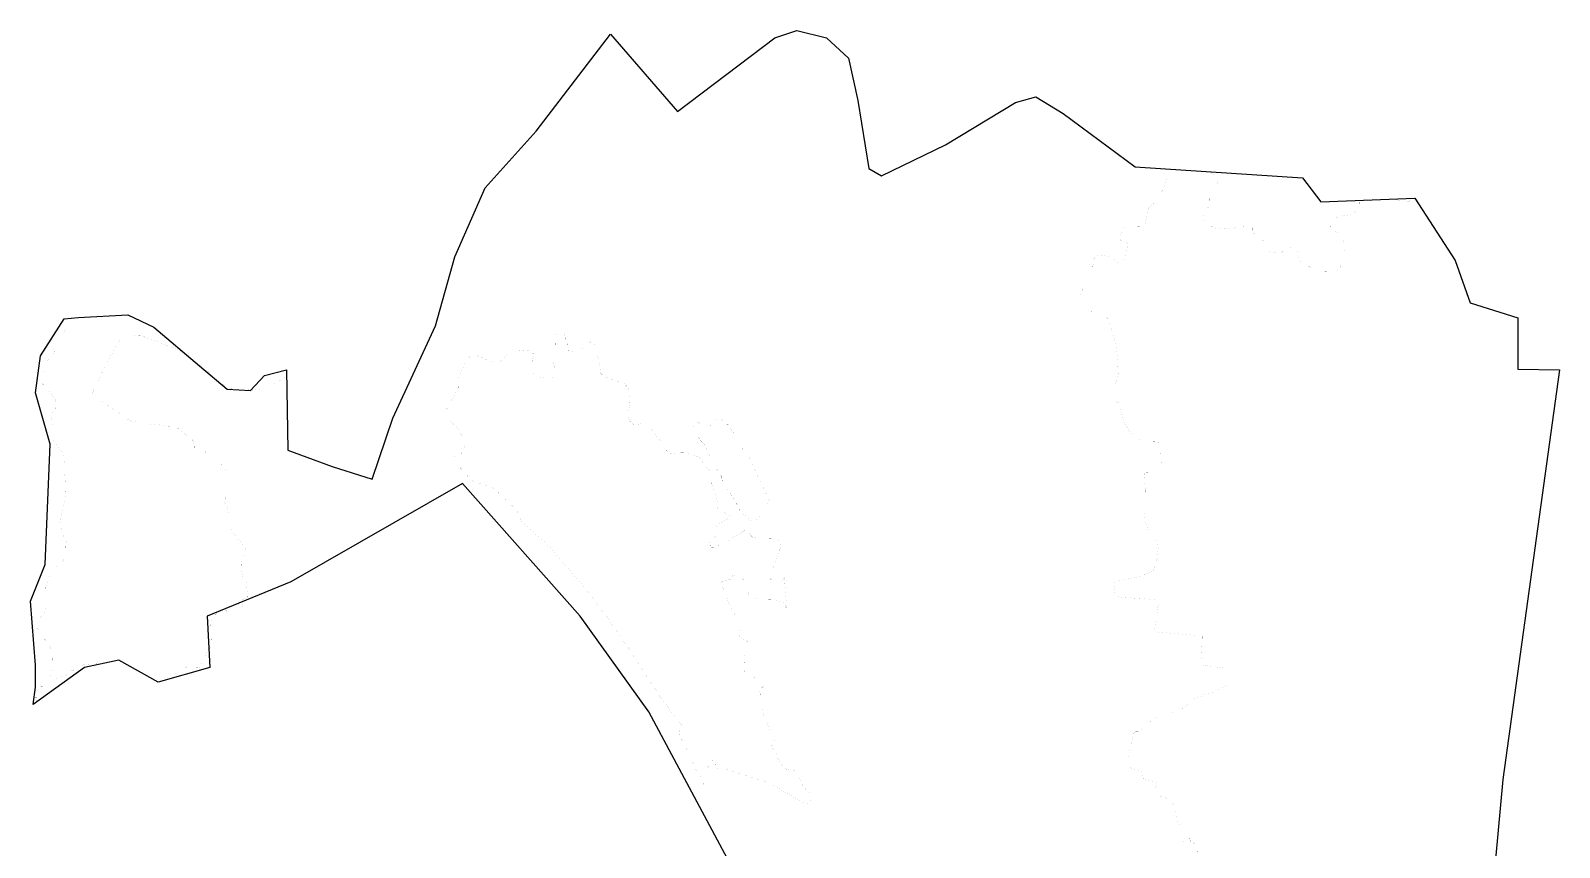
# Model space of a CAD drawing. Header units: metres. Extents: x 267283 to 273870, y 2111090 to 2119548.
# Drawn here: x 267283 to 273870, y 2116028 to 2119548 of the extents above; entities that cross this region are included whole.
import ezdxf

# ---------------------------------------------------------------- set-up
doc = ezdxf.new("R2010")
doc.units = ezdxf.units.M
doc.layers.add('HAZARDS LINE', color=1, linetype='Continuous')
doc.layers.add('VILLAGE BOUNDRY', color=10, linetype='Continuous')

msp = doc.modelspace()

# ---------------------------------------------------------------- linework, layer by layer
at = {"color": 3, "flags": 128}
msp.add_lwpolyline([(268391.3, 2117740.6), (268581.6, 2117669.2)], dxfattribs=at)
at = {"layer": 'HAZARDS LINE', "lineweight": 18}
for points, const_width in [([(272251.8, 2116050.9), (272250.3, 2116062.9), (272246.5, 2116074.9), (272246.9, 2116102.8), (272243.1, 2116114.8), (272239.1, 2116118.8), (272223.5, 2116139), (272212.3, 2116190.9), (272200.9, 2116226.9), (272197, 2116230.9), (272193, 2116235), (272185.1, 2116239.1), (272165.3, 2116243.3), (272141.5, 2116251.7), (272137.5, 2116251.7), (272133.6, 2116255.8), (272129.8, 2116263.8), (272130, 2116279.7), (272134.3, 2116303.5), (272134.4, 2116307.5), (272078.9, 2116324.3), (272075, 2116328.3), (272071.4, 2116356.2), (272015.9, 2116373), (272015.9, 2116377), (272012.1, 2116389), (272012.5, 2116412.9), (272017, 2116452.6), (272029.5, 2116488.3), (272033.9, 2116516.1), (272038, 2116524), (272042, 2116527.9), (272058, 2116527.7), (272070, 2116535.5), (272106.4, 2116570.8), (272114.4, 2116574.6), (272122.4, 2116578.5), (272130.5, 2116586.4), (272146.5, 2116594.1), (272186.5, 2116605.5), (272210.5, 2116609.1), (272226.5, 2116616.8), (272234.5, 2116620.7), (272250.6, 2116628.4), (272286.9, 2116659.7), (272303, 2116671.5), (272387, 2116702.1), (272395, 2116706), (272423.1, 2116721.5), (272439.2, 2116733.2), (272439.3, 2116737.2), (272443.4, 2116745.1), (272447.6, 2116757), (272448.1, 2116792.8), (272444.2, 2116796.8), (272436.3, 2116800.9), (272424.3, 2116801.1), (272328.9, 2116814.4), (272325, 2116814.5), (272325, 2116818.5), (272330.4, 2116914), (272330.8, 2116941.9), (272302.9, 2116942.3), (272131.9, 2116956.7), (272127.9, 2116956.8), (272124, 2116960.8), (272124.1, 2116964.8), (272132.7, 2117012.5), (272141.6, 2117076.1), (272141.8, 2117088), (272137.9, 2117092), (272130, 2117096.1), (272054.4, 2117101.2), (271986.8, 2117106.2), (271962.9, 2117110.5), (271955, 2117114.6), (271951.2, 2117122.6), (271955.7, 2117162.4), (271951.9, 2117170.4), (271955.9, 2117174.4), (271963.9, 2117178.2), (272067.7, 2117196.6), (272083.8, 2117204.3), (272119.8, 2117219.7), (272124, 2117231.6), (272136.5, 2117271.3), (272141.2, 2117319), (272133.8, 2117358.9), (272130, 2117370.9), (272126.1, 2117379), (272122.2, 2117383), (272110.3, 2117387.2), (272106.4, 2117387.2), (272102.4, 2117391.2), (272098.5, 2117391.3), (272087.1, 2117431.3), (272083.4, 2117451.3), (272079.6, 2117463.3), (272083.9, 2117483.1), (272085.2, 2117570.7), (272082, 2117626.5), (272082.2, 2117638.5), (272086.2, 2117642.4), (272110.1, 2117642), (272114.1, 2117646), (272146, 2117645.5), (272150.1, 2117653.4), (272154.2, 2117665.3), (272154.4, 2117677.2), (272151.5, 2117752.9), (272151.6, 2117760.9), (272147.8, 2117768.9), (272143.9, 2117773), (272136, 2117777.1), (272080.2, 2117777.9), (272072.3, 2117782), (272068.3, 2117782), (272056.5, 2117790.2), (272040.8, 2117806.3), (272025, 2117814.5), (272005.4, 2117838.7), (271990, 2117874.8), (271982.5, 2117902.8), (271974.9, 2117930.8), (271975.1, 2117938.7), (271971.1, 2117942.8), (271967.2, 2117946.8), (271955.4, 2117954.9), (271951.5, 2117959), (271947.7, 2117971), (271948.3, 2118014.8), (271952.3, 2118018.7), (271960.6, 2118038.5), (271969, 2118066.3), (271965.9, 2118130), (271962.5, 2118169.9), (271951.3, 2118221.8), (271943.7, 2118241.9), (271940, 2118261.8), (271924.6, 2118301.9), (271916.9, 2118317.9), (271913, 2118325.9), (271897.2, 2118334.1), (271885.3, 2118338.3), (271853.5, 2118338.8), (271849.6, 2118342.8), (271849.7, 2118350.8), (271845.8, 2118354.8), (271798, 2118355.5), (271794.1, 2118359.5), (271794.5, 2118387.4), (271798.6, 2118395.3), (271815, 2118430.9), (271815.1, 2118434.9), (271819.1, 2118438.8), (271819.2, 2118442.8), (271823.2, 2118446.7), (271827.2, 2118446.7), (271827.2, 2118450.7), (271831.2, 2118450.6), (271835.3, 2118454.5), (271839.3, 2118458.4), (271839.4, 2118466.4), (271843.5, 2118470.3), (271843.5, 2118474.3), (271847.6, 2118478.2), (271847.7, 2118486.2), (271851.9, 2118502.1), (271852, 2118510), (271856, 2118514), (271856.3, 2118529.9), (271860.3, 2118529.8), (271860.4, 2118537.8), (271864.8, 2118565.6), (271868.9, 2118577.5), (271904.8, 2118580.9), (271944.5, 2118572.4), (271952.3, 2118560.3), (271956.2, 2118556.3), (271960.2, 2118556.2), (271964.1, 2118548.2), (271984, 2118551.9), (271988, 2118551.9), (271992.1, 2118559.8), (272000.2, 2118571.6), (272004.5, 2118591.4), (272008.8, 2118611.3), (272012.9, 2118623.2), (272013, 2118627.2), (272009.1, 2118631.2), (271985.3, 2118639.5), (271981.4, 2118643.5), (271977.5, 2118647.6), (271981.9, 2118679.4), (271986.1, 2118691.3), (271990.2, 2118699.2), (271998.2, 2118703), (272077.8, 2118701.9), (272081.8, 2118705.8), (272081.9, 2118709.8), (272085.9, 2118713.7), (272090.4, 2118745.5), (272094.7, 2118769.3), (272102.9, 2118785.1), (272107, 2118793), (272119.1, 2118800.8), (272139.3, 2118820.5), (272159.7, 2118860), (272167.9, 2118875.8), (272172.2, 2118891.7), (272180.5, 2118919.4), (272180.6, 2118923.4), (272188.7, 2118931.2), (272200.8, 2118943), (272208.8, 2118946.9), (272340.2, 2118945), (272352.1, 2118940.8), (272360, 2118936.7), (272371.9, 2118932.5), (272383.7, 2118924.4), (272387.6, 2118920.4), (272391.5, 2118916.3), (272391.5, 2118912.3), (272399, 2118880.4), (272363.1, 2118880.9), (272361.9, 2118793.3), (272357.8, 2118789.4), (272353.7, 2118781.5), (272345.6, 2118769.6), (272341.5, 2118765.7), (272341.4, 2118757.8), (272337.3, 2118749.9), (272337.3, 2118745.9), (272341, 2118729.9), (272360.6, 2118709.7), (272384.3, 2118697.4), (272408.2, 2118693.1), (272420.1, 2118692.9), (272464, 2118696.2), (272507.9, 2118703.6), (272539.7, 2118703.1), (272539.7, 2118699.1), (272547.6, 2118699), (272547.5, 2118687), (272555.2, 2118671), (272566.9, 2118658.9), (272574.8, 2118650.8), (272598.6, 2118642.5), (272598.3, 2118626.6), (272602.3, 2118622.5), (272602.2, 2118618.5), (272606.1, 2118610.5), (272609.9, 2118602.5), (272617.8, 2118598.4), (272629.7, 2118594.2), (272645.6, 2118590), (272657.5, 2118589.9), (272673.5, 2118593.6), (272713.6, 2118612.9), (272721.6, 2118612.8), (272729.5, 2118608.7), (272733.4, 2118604.7), (272741.2, 2118596.6), (272745, 2118584.6), (272744.9, 2118572.6), (272748.7, 2118560.6), (272752.5, 2118552.6), (272764.4, 2118544.5), (272823.7, 2118515.7), (272859.5, 2118511.2), (272899.3, 2118510.7), (272915.2, 2118514.4), (272919.2, 2118514.3), (272923.3, 2118518.3), (272927.5, 2118534.1), (272936.1, 2118577.8), (272944.4, 2118601.6), (272944.6, 2118613.5), (272940.8, 2118629.5), (272937.1, 2118649.5), (272929.3, 2118661.5), (272917.6, 2118673.7), (272901.8, 2118685.8), (272889.9, 2118690), (272882.2, 2118702.1), (272882.4, 2118718), (272898.5, 2118733.7), (272906.6, 2118741.5), (272930.6, 2118749.1), (272958.6, 2118752.7), (272986.6, 2118764.3), (272998.7, 2118772), (273002.7, 2118776), (273006.8, 2118783.9), (273007.3, 2118816.8)], 0.134), ([(273158.8, 2118822.7), (273170.5, 2118817.3), (273186.4, 2118813.1), (273202.3, 2118808.9), (273214.2, 2118808.7), (273230.3, 2118816.5), (273242.6, 2118826)], 0.134), ([(267591.3, 2116819.5), (267590.5, 2116820), (267586.5, 2116820.1), (267582.5, 2116820.1), (267514.8, 2116817.1), (267454.6, 2116786.1), (267430.5, 2116766.6), (267426.5, 2116766.6), (267422.5, 2116766.7), (267418.5, 2116766.8), (267410.5, 2116762.9), (267390.5, 2116755.2), (267382.5, 2116755.3), (267374.5, 2116755.5), (267370.6, 2116759.5), (267366.6, 2116759.6), (267366.7, 2116763.5), (267375.1, 2116795.3), (267376.2, 2116870.9), (267356.9, 2116911), (267333.4, 2116935.3), (267333.5, 2116947.2), (267333.7, 2116959.2), (267329.8, 2116963.2), (267325.8, 2116963.3), (267317.9, 2116967.4), (267310, 2116971.5), (267294.1, 2116975.7), (267290.2, 2116979.7), (267290.3, 2116983.7), (267290.3, 2116987.7), (267310.5, 2117007.3), (267322.6, 2117019.1), (267334.6, 2117022.9), (267338.7, 2117026.8), (267342.9, 2117042.7), (267347.2, 2117066.5), (267347.3, 2117074.5), (267348.5, 2117150.1), (267352.7, 2117166), (267365.1, 2117197.7), (267369.2, 2117209.5), (267377.4, 2117221.4), (267385.4, 2117229.2), (267405.6, 2117244.9), (267413.7, 2117252.7), (267417.7, 2117256.6), (267425.8, 2117268.5), (267434, 2117280.3), (267434.3, 2117300.2), (267434.7, 2117328.1), (267439, 2117347.9), (267435.1, 2117355.9), (267435.1, 2117359.9), (267427.2, 2117364), (267408.2, 2117424), (267433.8, 2117543.1), (267431.1, 2117626.8), (267423.5, 2117650.8), (267419.6, 2117658.8), (267419.7, 2117666.8), (267419.8, 2117674.8), (267423.9, 2117682.7), (267428, 2117686.6), (267432.1, 2117694.5), (267432.1, 2117698.5), (267432.2, 2117702.5), (267428.3, 2117710.5), (267405, 2117750.7), (267389.4, 2117770.8), (267385.5, 2117778.8), (267381.6, 2117782.9), (267377.8, 2117798.8), (267378.1, 2117814.8), (267378.4, 2117834.7), (267371.1, 2117882.6), (267371.2, 2117886.6), (267375.3, 2117894.5), (267379.4, 2117902.4), (267387.4, 2117910.2), (267391.5, 2117918.1), (267391.7, 2117926.1), (267391.8, 2117934), (267392, 2117950), (267388.1, 2117958), (267376.5, 2117978.1), (267349.1, 2118010.3), (267337.3, 2118022.5), (267333.4, 2118026.5), (267333.5, 2118030.5), (267333.7, 2118046.4), (267333.9, 2118058.4), (267333.9, 2118062.3), (267346.2, 2118082.1), (267346.4, 2118098), (267346.5, 2118106), (267350.5, 2118109.9), (267350.6, 2118113.9), (267350.7, 2118117.8), (267354.7, 2118121.8), (267358.8, 2118129.7), (267358.9, 2118133.7), (267366.9, 2118141.5), (267367, 2118145.5), (267383.1, 2118157.2), (267383.1, 2118161.2), (267395.4, 2118184.9), (267395.5, 2118188.9), (267399.5, 2118188.8), (267399.7, 2118200.8), (267399.7, 2118204.7), (267399.8, 2118208.7), (267403.8, 2118212.6), (267407.8, 2118216.6), (267411.9, 2118220.5), (267411.9, 2118224.5), (267412, 2118228.5), (267420.1, 2118236.3), (267436.4, 2118263.9), (267440.5, 2118271.9), (267444.5, 2118271.8), (267448.6, 2118283.7), (267452.7, 2118287.6), (267452.7, 2118291.6), (267468.9, 2118307.3), (267468.9, 2118309.6)], 0.134), ([(268385.8, 2118059.1), (268385.1, 2118058.9), (268336.9, 2118027.8), (268324.8, 2118020), (268308.6, 2118004.3), (268304.6, 2118000.4), (268296.6, 2118000.5), (268292.7, 2118000.5), (268288.7, 2118000.6), (268284.8, 2118004.6), (268280.8, 2118004.7), (268260.8, 2118001), (268228.9, 2117997.5), (268225, 2118001.5), (268169.2, 2117998.3), (268161.2, 2117998.5), (268153.3, 2118002.6), (268101.9, 2118027.2), (268090, 2118031.4), (268086.2, 2118039.4), (268078.3, 2118047.5), (268074.5, 2118055.5), (268070.5, 2118059.5), (268062.7, 2118067.6), (268035.1, 2118087.9), (267976, 2118132.6), (267956.4, 2118152.8), (267936.6, 2118161.1), (267901.1, 2118181.5), (267861.5, 2118194), (267774.3, 2118227.1), (267758.5, 2118235.3), (267754.6, 2118235.4), (267742.6, 2118235.6), (267738.6, 2118235.6), (267730.7, 2118235.7), (267726.6, 2118231.8), (267690.8, 2118232.3), (267678.8, 2118228.5), (267674.8, 2118224.6), (267670.7, 2118220.7), (267634, 2118157.5), (267605.3, 2118106.2), (267584.8, 2118062.6), (267572.4, 2118035), (267568.4, 2118031), (267564.2, 2118019.1), (267560.2, 2118015.2), (267556, 2118003.3), (267551.9, 2117991.4), (267547.8, 2117983.5), (267547.7, 2117979.6), (267551.7, 2117975.5), (267559.6, 2117971.4), (267563.5, 2117967.4), (267571.4, 2117963.3), (267579.2, 2117955.2), (267595, 2117947), (267630.5, 2117922.6), (267666, 2117898.2), (267677.9, 2117894), (267689.7, 2117881.9), (267701.5, 2117873.8), (267705.4, 2117869.7), (267713.3, 2117865.6), (267737.1, 2117861.3), (267788.8, 2117852.6), (267860.4, 2117847.5), (267864.4, 2117847.5), (267868.3, 2117847.4), (267876.2, 2117843.3), (267880.2, 2117843.3), (267884.2, 2117843.2), (267888.2, 2117843.2), (267896.1, 2117843), (267900.1, 2117843), (267908, 2117838.9), (267912, 2117838.8), (267912, 2117834.8), (267915.9, 2117834.8), (267919.9, 2117834.7), (267947.4, 2117810.4), (267959.3, 2117802.3), (267967.1, 2117794.2), (267978.9, 2117786.1), (267982.8, 2117778), (267986.5, 2117762.1), (267990.5, 2117758), (267990.4, 2117754), (267990.4, 2117750.1), (267990.3, 2117746.1), (267994.3, 2117746), (267994.2, 2117742), (267998.2, 2117742), (268002.1, 2117737.9), (268006.1, 2117737.9), (268010.1, 2117737.8), (268014.1, 2117737.8), (268026, 2117737.6), (268030, 2117737.5), (268034, 2117737.5), (268037.9, 2117733.4), (268037.8, 2117729.5), (268049.6, 2117717.3), (268057.5, 2117713.2), (268061.5, 2117713.2), (268061.4, 2117709.2), (268065.4, 2117709.1), (268065.4, 2117705.2), (268073.3, 2117701.1), (268077.2, 2117697), (268081.1, 2117693), (268085.1, 2117692.9), (268089.1, 2117692.9), (268093, 2117688.8), (268097, 2117688.8), (268096.9, 2117684.8), (268100.9, 2117684.7), (268104.8, 2117680.7), (268108.7, 2117672.7), (268112.6, 2117668.6), (268120.5, 2117660.5), (268120.4, 2117656.6), (268124.4, 2117656.5), (268128.2, 2117648.5), (268128.2, 2117644.5), (268132.1, 2117640.5), (268132, 2117636.5), (268132, 2117632.5), (268131.9, 2117628.5), (268131.9, 2117624.5), (268131.8, 2117620.6), (268131.8, 2117616.6), (268135.7, 2117612.5), (268139.6, 2117608.5), (268139.5, 2117604.5), (268143.5, 2117600.5), (268143.4, 2117596.5), (268143.3, 2117588.5), (268143.2, 2117584.5), (268143.2, 2117580.6), (268143.1, 2117576.6), (268143.1, 2117572.6), (268142.9, 2117564.6), (268138.9, 2117560.7), (268138.8, 2117556.7), (268134.8, 2117552.8), (268134.7, 2117548.8), (268126.7, 2117545), (268126.7, 2117541), (268122.7, 2117541), (268122.6, 2117533.1), (268118.4, 2117521.2), (268118.4, 2117517.2), (268122.2, 2117505.2), (268122.1, 2117501.2), (268126.1, 2117501.2), (268133.8, 2117481.1), (268133.6, 2117473.2), (268137.6, 2117469.1), (268137.4, 2117461.2), (268137.3, 2117453.2), (268137.3, 2117449.2), (268133.2, 2117445.3), (268133.1, 2117437.3), (268133.1, 2117433.4), (268132.9, 2117425.4), (268132.9, 2117421.4), (268136.8, 2117417.4), (268136.7, 2117413.4), (268140.7, 2117413.3), (268144.7, 2117413.3), (268144.7, 2117409.3), (268148.4, 2117393.3), (268168, 2117369.1), (268179.7, 2117357), (268210.9, 2117312.7), (268202.6, 2117285), (268190.2, 2117253.3), (268189.7, 2117225.4), (268193.4, 2117205.5), (268201.1, 2117185.4), (268212.9, 2117173.3), (268216.2, 2117125.5), (268215.9, 2117105.6), (268207.8, 2117101.7), (268199.8, 2117097.8), (268191.8, 2117094), (268195.4, 2117066), (268183.5, 2117070.2), (268175.6, 2117074.3), (268171.6, 2117074.4), (268167.6, 2117074.4), (268163.6, 2117074.5), (268159.7, 2117074.5), (268159.6, 2117070.5), (268155.6, 2117066.6), (268151.6, 2117066.7), (268151.5, 2117062.7), (268151.5, 2117058.7), (268147.5, 2117058.8), (268131.3, 2117043.1), (268119.6, 2117055.2), (268095.6, 2117047.6), (268067.3, 2117020.1), (268059, 2117000.3), (268061.5, 2116896.7), (268041.1, 2116865.2), (268032.9, 2116845.4), (268016.5, 2116817.8), (268008.3, 2116801.9), (268004.4, 2116802), (268000.4, 2116802.1), (267996.5, 2116806.1), (267996.5, 2116810.1), (267992.5, 2116810.1), (267988.6, 2116810.2), (267984.6, 2116814.2), (267980.7, 2116814.3), (267976.6, 2116810.4), (267972.6, 2116810.4), (267968.7, 2116810.5), (267964.7, 2116810.5), (267960.7, 2116810.6), (267960.6, 2116806.6), (267956.7, 2116806.7), (267948.6, 2116802.8), (267944.7, 2116802.9), (267940.6, 2116799), (267936.6, 2116799), (267936.6, 2116795), (267932.6, 2116795.1), (267932.5, 2116791.1), (267928.6, 2116791.2), (267928.5, 2116787.2), (267924.5, 2116787.2), (267920.5, 2116783.3), (267904.4, 2116775.6), (267900.4, 2116771.7), (267896.4, 2116771.7), (267896.4, 2116767.7), (267892.3, 2116763.8), (267892.3, 2116759.8), (267888.2, 2116755.9), (267888.2, 2116755.7)], 0.134), ([(267297.9, 2116676.9), (267301.7, 2116676.9), (267301.7, 2116672.9), (267305.6, 2116672.8), (267309.6, 2116672.8), (267313.6, 2116672.7), (267317.5, 2116668.7), (267325.5, 2116668.6), (267326.7, 2116668.5)], 0.134), ([(267392.3, 2116715.4), (267389.9, 2116715.4), (267385.9, 2116715.5), (267381.9, 2116715.5), (267377.9, 2116715.6), (267370, 2116715.7), (267366.1, 2116719.7), (267362.1, 2116719.8), (267358.1, 2116719.9), (267350.1, 2116720), (267338.2, 2116720.1), (267330.2, 2116720.3), (267326.2, 2116720.3), (267322.3, 2116720.4), (267314.3, 2116720.5), (267310.3, 2116720.6), (267306.3, 2116720.6), (267303.8, 2116718.1)], 0.134), ([(272310.8, 2116008.5), (272311.2, 2116040.4), (272307.2, 2116040.5), (272307.2, 2116044.4), (272299.3, 2116044.5), (272291.3, 2116048.6), (272283.4, 2116048.7), (272279.4, 2116052.7), (272276.8, 2116072.7)], 0.597)]:
    msp.add_lwpolyline(points, dxfattribs=dict(at, const_width=const_width))
at = {"layer": 'HAZARDS LINE', "lineweight": 18, "const_width": 0.134}
for points in [[(270074.8, 2116520.8), (270087.3, 2116556.5), (270060, 2116592.7), (269997.4, 2116673.3), (269822.2, 2116942.7), (269673.8, 2117144), (269505.4, 2117337.6), (269395.4, 2117434.8), (269380.1, 2117478.8), (269278, 2117575.9), (269182.9, 2117609.2), (269182.9, 2117613.1), (269179, 2117613.2), (269171.1, 2117621.3), (269171.2, 2117625.3), (269167.2, 2117625.3), (269163.3, 2117633.3), (269155.5, 2117641.4), (269147.6, 2117649.5), (269139.8, 2117657.6), (269135.9, 2117661.6), (269131.9, 2117665.7), (269128, 2117669.7), (269116.2, 2117681.8), (269112.3, 2117685.9), (269108.4, 2117689.9), (269104.4, 2117690), (269104.5, 2117693.9), (269100.6, 2117698), (269104.7, 2117705.9), (269108.8, 2117713.8), (269116.8, 2117717.7), (269120.8, 2117721.6), (269124.9, 2117725.5), (269128.8, 2117725.5), (269132.8, 2117725.4), (269136.8, 2117725.3), (269140.8, 2117725.3), (269140.8, 2117729.3), (269144.9, 2117733.2), (269148.9, 2117737.1), (269153.3, 2117764.9), (269149.4, 2117772.9), (269134.2, 2117817), (269102.8, 2117853.3), (269083.2, 2117869.5), (269075.3, 2117877.6), (269071.4, 2117885.6), (269071.6, 2117893.6), (269071.8, 2117909.5), (269096.4, 2117956.9), (269120.8, 2117996.4), (269125, 2118008.3), (269125.2, 2118020.2), (269125.4, 2118036.1), (269125.6, 2118048.1), (269129.8, 2118064), (269142, 2118083.7), (269158.5, 2118123.3), (269162.6, 2118131.2), (269174.8, 2118143), (269174.8, 2118146.9), (269182.8, 2118146.8), (269194.8, 2118150.6), (269206.7, 2118146.5), (269222.5, 2118142.3), (269230.4, 2118138.2), (269242.3, 2118130), (269274, 2118121.6), (269285.9, 2118121.4), (269297.9, 2118121.2), (269301.9, 2118121.2), (269313.9, 2118125), (269321.9, 2118132.8), (269342.2, 2118156.4), (269350.3, 2118164.3), (269354.3, 2118168.2), (269362.3, 2118172.1), (269366.3, 2118172), (269374.3, 2118171.9), (269437.9, 2118167), (269445.8, 2118162.9), (269445.8, 2118158.9), (269449.7, 2118154.9), (269445.3, 2118127), (269445.1, 2118111.1), (269445, 2118107.1), (269444.8, 2118095.2), (269444.7, 2118087.2), (269444.6, 2118079.3), (269448.5, 2118071.2), (269456.3, 2118063.2), (269464.2, 2118059.1), (269476.1, 2118054.9), (269499.9, 2118050.6), (269511.9, 2118050.4), (269519.8, 2118050.3), (269523.8, 2118050.2), (269535.8, 2118054), (269539.9, 2118058), (269543.8, 2118057.9), (269547.9, 2118061.8), (269548, 2118069.8), (269536.7, 2118113.8), (269529, 2118133.8), (269529.2, 2118145.7), (269533.3, 2118153.6), (269533.3, 2118157.6), (269541.4, 2118165.5), (269545.6, 2118181.3), (269546.3, 2118225.1), (269554.7, 2118256.9), (269554.8, 2118260.9), (269562.7, 2118260.7), (269566.7, 2118260.7), (269570.7, 2118260.6), (269574.6, 2118256.6), (269578.6, 2118256.5), (269582.5, 2118248.5), (269586.1, 2118224.6), (269585.9, 2118208.6), (269589.8, 2118204.6), (269593.8, 2118204.5), (269597.6, 2118196.5), (269597.6, 2118192.5), (269601.5, 2118188.5), (269601.4, 2118184.5), (269597.4, 2118180.6), (269597.3, 2118176.6), (269597.3, 2118172.6), (269601.2, 2118168.6), (269605.1, 2118164.5), (269609.1, 2118164.5), (269617.1, 2118164.4), (269629.1, 2118168.2), (269645, 2118171.9), (269649, 2118171.9), (269661.1, 2118179.6), (269669.2, 2118187.5), (269677.2, 2118195.3), (269681.3, 2118199.3), (269689.3, 2118203.1), (269697.3, 2118207), (269701.3, 2118206.9), (269709.3, 2118206.8), (269713.1, 2118194.8), (269713, 2118186.9), (269716.8, 2118178.8), (269720.6, 2118162.8), (269724.4, 2118154.8), (269731.9, 2118118.9), (269739.1, 2118071), (269743.1, 2118066.9), (269754.8, 2118054.8), (269770.7, 2118050.6), (269842, 2118025.7), (269853.8, 2118013.5), (269857.6, 2118005.5), (269861.4, 2117993.5), (269861.2, 2117977.6), (269864.8, 2117949.7), (269864.7, 2117945.7), (269860.2, 2117909.9), (269860, 2117898), (269859.8, 2117882), (269863.6, 2117866), (269871.4, 2117858), (269875.3, 2117853.9), (269883.2, 2117849.8), (269895.2, 2117849.7), (269923.2, 2117857.2), (269927.2, 2117861.1), (269931.2, 2117861.1), (269939, 2117853), (269946.9, 2117844.9), (270005.5, 2117768.4), (270017.1, 2117744.3), (270028.8, 2117732.2), (270032.8, 2117728.2), (270036.8, 2117728.1), (270048.6, 2117724), (270068.6, 2117727.6), (270084.6, 2117731.4), (270100.5, 2117731.2), (270128.3, 2117722.8), (270159.9, 2117710.4), (270171.8, 2117702.2), (270179.5, 2117686.2), (270218.6, 2117637.8), (270226.3, 2117621.8), (270222.2, 2117613.9), (270218.1, 2117602), (270218, 2117594), (270221.7, 2117578), (270229.4, 2117558), (270237.1, 2117538), (270244.7, 2117518), (270240.5, 2117502.1), (270240.4, 2117494.1), (270244.3, 2117486.1), (270252.1, 2117478), (270256, 2117474), (270271.9, 2117469.8), (270287.8, 2117465.6), (270291.7, 2117461.5), (270295.7, 2117461.5), (270291.5, 2117449.6), (270239.3, 2117418.5), (270239.2, 2117414.5), (270239.2, 2117410.5), (270243, 2117398.5), (270246.9, 2117394.5), (270250.8, 2117386.5), (270250.7, 2117382.5), (270246.6, 2117374.6), (270238.6, 2117370.7), (270214.4, 2117351.1), (270210.4, 2117347.2), (270206.3, 2117343.3), (270206.3, 2117339.3), (270210.1, 2117331.3), (270214.1, 2117327.3), (270217.9, 2117319.2), (270225.9, 2117319.1), (270278.1, 2117346.2), (270338.3, 2117381.2), (270350.4, 2117389), (270358.4, 2117392.9), (270374.2, 2117388.6), (270382.1, 2117380.6), (270385.9, 2117372.5), (270393.8, 2117364.5), (270397.8, 2117364.4), (270413.6, 2117360.2), (270429.6, 2117360), (270465.4, 2117359.4), (270481.3, 2117359.2), (270485.3, 2117359.1), (270489.3, 2117359.1), (270497.2, 2117355), (270505.1, 2117350.9), (270512.9, 2117338.8), (270516.6, 2117322.8), (270508.4, 2117307), (270487.7, 2117251.6), (270479.4, 2117227.8), (270471.2, 2117212), (270471.1, 2117208), (270471, 2117196.1), (270470.8, 2117184.1), (270474.7, 2117180.1), (270482.6, 2117172), (270490.5, 2117167.9), (270498.4, 2117167.8), (270510.4, 2117171.6), (270522.5, 2117179.4), (270530.6, 2117191.2), (270540.7, 2117059.6), (270536.7, 2117063.7), (270532.9, 2117075.7), (270525.1, 2117083.8), (270521.1, 2117083.8), (270505.2, 2117088), (270485.4, 2117096.3), (270469.5, 2117096.5), (270453.6, 2117096.7), (270445.6, 2117096.9), (270421.7, 2117097.2), (270401.9, 2117101.5), (270390, 2117101.7), (270382.1, 2117109.7), (270366.6, 2117141.8), (270366.9, 2117161.7), (270367.2, 2117177.7), (270363.2, 2117181.7), (270355.3, 2117181.8), (270335.7, 2117202), (270331.7, 2117202.1), (270327.7, 2117202.1), (270307.7, 2117198.4), (270303.6, 2117190.5), (270299.7, 2117190.6), (270299.6, 2117186.6), (270295.6, 2117182.7), (270283.6, 2117178.9), (270267.6, 2117175.1), (270259.6, 2117171.3), (270259.4, 2117163.3), (270263.4, 2117159.3), (270263.3, 2117151.3), (270267.1, 2117143.3), (270271, 2117135.3), (270274.8, 2117127.2), (270282.7, 2117119.2), (270286.3, 2117095.2), (270294, 2117075.2), (270297.8, 2117063.2), (270305.6, 2117051.1), (270329, 2117014.9), (270332.8, 2117006.9), (270336.7, 2117002.9), (270336.5, 2116986.9), (270336.3, 2116975), (270340.1, 2116963), (270335.9, 2116947.1), (270339.7, 2116931.1), (270359.5, 2116922.9), (270371.3, 2116914.8), (270375.2, 2116906.7), (270379.1, 2116902.7), (270382.9, 2116894.7), (270382.9, 2116890.7), (270382.8, 2116886.7), (270382.7, 2116878.7), (270378.6, 2116866.9), (270378.5, 2116862.9), (270374.5, 2116859), (270366.5, 2116859.1), (270362.5, 2116855.1), (270358.5, 2116855.2), (270358.2, 2116839.3), (270361.1, 2116763.6), (270365, 2116755.5), (270369, 2116755.5), (270372.9, 2116751.4), (270376.9, 2116755.4), (270380.9, 2116755.3), (270384.9, 2116755.3), (270392.8, 2116755.1), (270400.9, 2116759), (270412.8, 2116758.8), (270416.8, 2116758.8), (270428.7, 2116754.6), (270436.6, 2116754.5), (270444.5, 2116750.4), (270448.5, 2116746.4), (270448.4, 2116742.4), (270448.4, 2116738.4), (270444.2, 2116726.5), (270440.2, 2116722.6), (270432.1, 2116714.7), (270428, 2116710.8), (270428, 2116706.8), (270423.9, 2116702.9), (270427.7, 2116690.9), (270427.3, 2116663), (270427.2, 2116651.1), (270431, 2116639.1), (270438.5, 2116607.1), (270465.3, 2116539), (270480.7, 2116502.9), (270488.4, 2116482.9), (270484.4, 2116479), (270484.3, 2116475), (270480.3, 2116471.1), (270476.2, 2116467.2), (270476.2, 2116463.2), (270476.1, 2116459.2), (270495.6, 2116431), (270495.5, 2116423.1), (270495.4, 2116419.1), (270507.2, 2116403), (270538.4, 2116362.7), (270542.4, 2116362.7), (270550.4, 2116366.5), (270562.4, 2116370.3), (270562.4, 2116366.3), (270566.4, 2116366.3), (270570.3, 2116366.2), (270570.3, 2116362.3), (270574.2, 2116358.2), (270582, 2116350.1), (270586, 2116346.1), (270589.9, 2116342.1), (270589.8, 2116338.1), (270601.4, 2116310), (270624.7, 2116273.8), (270632.6, 2116265.8), (270636.6, 2116265.7), (270640.5, 2116261.7), (270644.4, 2116257.6), (270644.2, 2116245.7), (270644.2, 2116241.7), (270644, 2116229.7), (270623.9, 2116214.1), (270469.9, 2116304), (270271.7, 2116366.6), (270267.7, 2116366.7), (270267.6, 2116358.7), (270263.6, 2116358.8), (270247.8, 2116367), (270239.9, 2116371.1), (270240, 2116375), (270244, 2116379), (270244.1, 2116382.9), (270240.1, 2116383), (270236.2, 2116387), (270232.2, 2116387.1), (270232.2, 2116391.1), (270228.2, 2116391.1), (270228.3, 2116395.1), (270228.4, 2116399.1), (270224.4, 2116399.2), (270220.5, 2116403.2), (270216.5, 2116403.3), (270212.5, 2116403.3), (270212.6, 2116407.3), (270208.6, 2116407.4), (270204.6, 2116407.4), (270204.5, 2116403.4), (270204.5, 2116399.5), (270204.4, 2116395.5), (270204.4, 2116391.5), (270204.3, 2116387.5), (270200.3, 2116383.6), (270200.2, 2116379.6), (270204.1, 2116371.6), (270204, 2116367.6), (270204, 2116363.6), (270203.9, 2116359.6), (270203.8, 2116355.7), (270207.6, 2116343.7), (270207.6, 2116339.7), (270207.5, 2116331.7), (270207.4, 2116327.7), (270207.4, 2116323.7), (270207.3, 2116319.8), (270211.2, 2116315.7), (270211.2, 2116311.7), (270211, 2116303.8), (270211, 2116299.8), (270210.9, 2116295.8), (270210.9, 2116291.8), (270206.8, 2116287.9), (270206.8, 2116283.9), (270202.8, 2116284), (270202.7, 2116280), (270198.8, 2116280.1), (270194.8, 2116280.1), (270190.8, 2116284.2), (270190.9, 2116288.1), (270186.9, 2116288.2), (270187, 2116292.2), (270175.4, 2116316.2), (270167.7, 2116336.3), (270159.9, 2116348.3), (270148.2, 2116364.4), (270140.5, 2116380.5), (270136.7, 2116392.5), (270129.1, 2116416.5), (270125.1, 2116420.5), (270125.2, 2116424.5), (270121.3, 2116428.6), (270121.3, 2116432.5), (270117.4, 2116432.6), (270113.5, 2116440.6), (270113.6, 2116444.6), (270109.6, 2116448.6), (270101.9, 2116464.7), (270102, 2116468.7), (270098, 2116472.7), (270098.1, 2116476.7), (270094.2, 2116484.7), (270090.3, 2116488.7), (270086.4, 2116496.8), (270082.6, 2116504.8), (270082.6, 2116508.8), (270078.7, 2116512.8), (270078.8, 2116516.8)], [(270254, 2117880.3), (270257.9, 2117876.2), (270265.7, 2117864.2), (270265.7, 2117860.2), (270269.6, 2117860.1), (270273.6, 2117860.1), (270277.6, 2117860), (270277.5, 2117856), (270281.5, 2117856), (270281.5, 2117852), (270285.4, 2117851.9), (270289.4, 2117851.9), (270289.4, 2117847.9), (270293.3, 2117847.8), (270293.3, 2117843.8), (270293.2, 2117839.9), (270297.2, 2117839.8), (270297.2, 2117835.8), (270301, 2117827.8), (270308.9, 2117819.7), (270312.7, 2117811.7), (270320.5, 2117799.6), (270324.4, 2117795.6), (270328.3, 2117787.6), (270332.3, 2117787.5), (270332.2, 2117783.5), (270336.1, 2117779.5), (270336.1, 2117775.5), (270336, 2117771.5), (270340, 2117767.5), (270339.9, 2117763.5), (270343.9, 2117763.4), (270343.8, 2117759.5), (270343.8, 2117755.5), (270347.7, 2117751.4), (270351.6, 2117747.4), (270351.6, 2117743.4), (270355.5, 2117739.4), (270355.4, 2117731.4), (270359.3, 2117727.4), (270359.2, 2117723.4), (270363.2, 2117723.3), (270367.2, 2117723.3), (270367.1, 2117719.3), (270371.1, 2117719.2), (270371, 2117715.3), (270375, 2117715.2), (270467.7, 2117518.7), (270463.7, 2117514.8), (270459.6, 2117510.8), (270455.5, 2117502.9), (270451.5, 2117499), (270447.4, 2117491.1), (270447.4, 2117487.1), (270439.3, 2117479.3), (270435.2, 2117475.4), (270435.2, 2117471.4), (270427.1, 2117463.5), (270427, 2117459.6), (270423.1, 2117459.6), (270423, 2117455.6), (270410.8, 2117439.9), (270410.8, 2117435.9), (270406.8, 2117436), (270402.8, 2117436), (270398.8, 2117436.1), (270394.8, 2117436.1), (270390.9, 2117436.2), (270386.9, 2117436.2), (270347.5, 2117468.7), (270343.6, 2117468.7), (270343.6, 2117472.7), (270339.7, 2117476.8), (270339.7, 2117480.7), (270335.8, 2117480.8), (270335.8, 2117484.8), (270335.9, 2117488.8), (270335.9, 2117492.7), (270332, 2117492.8), (270332, 2117496.8), (270328.1, 2117500.8), (270328.2, 2117504.8), (270324.2, 2117508.8), (270324.3, 2117512.8), (270320.3, 2117512.9), (270316.4, 2117516.9), (270316.4, 2117520.9), (270312.5, 2117521), (270312.5, 2117524.9), (270312.6, 2117528.9), (270308.7, 2117533), (270308.7, 2117537), (270304.7, 2117537), (270304.8, 2117541), (270300.9, 2117545), (270300.9, 2117549), (270297, 2117553.1), (270297.1, 2117557), (270293.1, 2117557.1), (270293.1, 2117561.1), (270289.2, 2117565.1), (270285.3, 2117569.2), (270285.3, 2117573.1), (270281.4, 2117573.2), (270281.4, 2117577.2), (270281.5, 2117581.2), (270277.6, 2117585.2), (270277.6, 2117589.2), (270273.7, 2117593.2), (270273.8, 2117597.2), (270269.8, 2117597.3), (270269.8, 2117601.2), (270265.9, 2117605.3), (270266, 2117609.3), (270262, 2117609.3), (270262, 2117613.3), (270258.1, 2117617.3), (270258.2, 2117621.3), (270258.2, 2117625.3), (270258.3, 2117629.3), (270254.4, 2117633.3), (270254.4, 2117637.3), (270250.5, 2117637.4), (270250.5, 2117641.3), (270246.5, 2117641.4), (270246.6, 2117645.4), (270246.6, 2117649.4), (270242.7, 2117653.4), (270238.8, 2117657.5), (270238.9, 2117661.4), (270238.9, 2117665.4), (270235, 2117669.5), (270235.1, 2117673.4), (270235.1, 2117677.4), (270231.2, 2117681.5), (270231.2, 2117685.4), (270219.5, 2117697.6), (270203.9, 2117721.7), (270204, 2117725.7), (270200, 2117725.7), (270200, 2117729.7), (270200.1, 2117733.7), (270196.2, 2117737.7), (270196.2, 2117741.7), (270192.4, 2117749.7), (270192.4, 2117753.7), (270192.5, 2117757.7), (270192.5, 2117761.7), (270196.5, 2117761.6), (270192.5, 2117761.7), (270192.6, 2117765.7), (270188.6, 2117765.7), (270184.6, 2117765.8), (270180.7, 2117769.8), (270180.8, 2117773.8), (270176.8, 2117773.9), (270172.9, 2117777.9), (270168.9, 2117781.9), (270165, 2117786), (270165.1, 2117790), (270157.2, 2117798), (270153.3, 2117802.1), (270145.6, 2117818.1), (270145.6, 2117822.1), (270141.7, 2117822.2), (270141.7, 2117826.1), (270141.8, 2117830.1), (270138, 2117846.1), (270138.1, 2117850.1), (270142.1, 2117850), (270142.1, 2117854), (270146.1, 2117854), (270150.1, 2117857.9), (270154.1, 2117857.8), (270158.1, 2117857.8), (270162.1, 2117857.7), (270185.9, 2117849.4), (270189.8, 2117845.3), (270193.8, 2117845.3), (270193.7, 2117841.3), (270197.6, 2117837.3), (270201.6, 2117837.2), (270205.6, 2117837.2), (270205.6, 2117841.1), (270209.6, 2117841.1), (270209.7, 2117845.1), (270221.8, 2117856.8), (270225.8, 2117860.8), (270225.9, 2117864.7), (270229.9, 2117864.7), (270246, 2117876.4), (270250, 2117880.3)]]:
    msp.add_lwpolyline(points, close=True, dxfattribs=at)
at = {"layer": 'VILLAGE BOUNDRY', "color": 3}
for points in [[(268581.6, 2117669.2, 0), (268754.1, 2117615.7, 0), (268843.3, 2117877.3, 0), (269027.6, 2118275.8, 0), (269110.9, 2118573.2, 0), (269241.7, 2118870.5, 0), (269461.8, 2119114.3, 0), (269781.1, 2119533, 0), (270069.5, 2119198.9, 0), (270489.7, 2119516, 0), (270584.9, 2119547.8, 0), (270711.8, 2119516, 0), (270806.9, 2119428.8, 0), (270846.6, 2119246.4, 0), (270894.1, 2118953.1, 0), (270949.7, 2118921.3, 0), (271224.8, 2119056.1, 0), (271526.1, 2119238.5, 0), (271613.3, 2119262.3, 0), (271732.3, 2119190.9, 0), (272041.5, 2118961, 0), (272763.1, 2118913.4, 0), (272842.4, 2118810.3, 0), (273246.8, 2118826.2, 0), (273421.2, 2118556.6, 0), (273484.7, 2118374.2, 0), (273690.8, 2118310.8, 0), (273690.8, 2118088.8, 0), (273870, 2118085.5, 0)], [(270285.3, 2115978.6, 0), (269947, 2116612.9, 0), (269651, 2117025.3, 0), (269143.5, 2117596.2, 0), (268403.4, 2117173.3, 0), (268043.9, 2117025.3, 0), (268054.5, 2116803.3, 0), (267832.5, 2116739.8, 0), (267663.3, 2116835, 0), (267515.3, 2116803.3, 0), (267293.3, 2116644.7, 0), (267303.9, 2116718.7, 0), (267303.9, 2116813.8, 0), (267282.7, 2117088.7, 0), (267346.2, 2117247.3, 0), (267367.3, 2117765.4, 0), (267303.9, 2117987.4, 0), (267325, 2118146, 0), (267427.9, 2118305.5, 0), (267487.3, 2118311.5, 0), (267701.4, 2118323.4, 0), (267814.4, 2118269.9, 0), (268010.7, 2118103.3, 0), (268129.6, 2118002.2, 0), (268230.7, 2117996.3, 0), (268290.2, 2118061.7, 0), (268385.4, 2118085.5, 0), (268391.3, 2117740.6, 0)], [(273870, 2118085.5, 0), (273626.2, 2116321.1, 0), (273562.8, 2115633.9, 0)]]:
    msp.add_polyline3d(points, dxfattribs=at)

doc.saveas('drawing.dxf')
